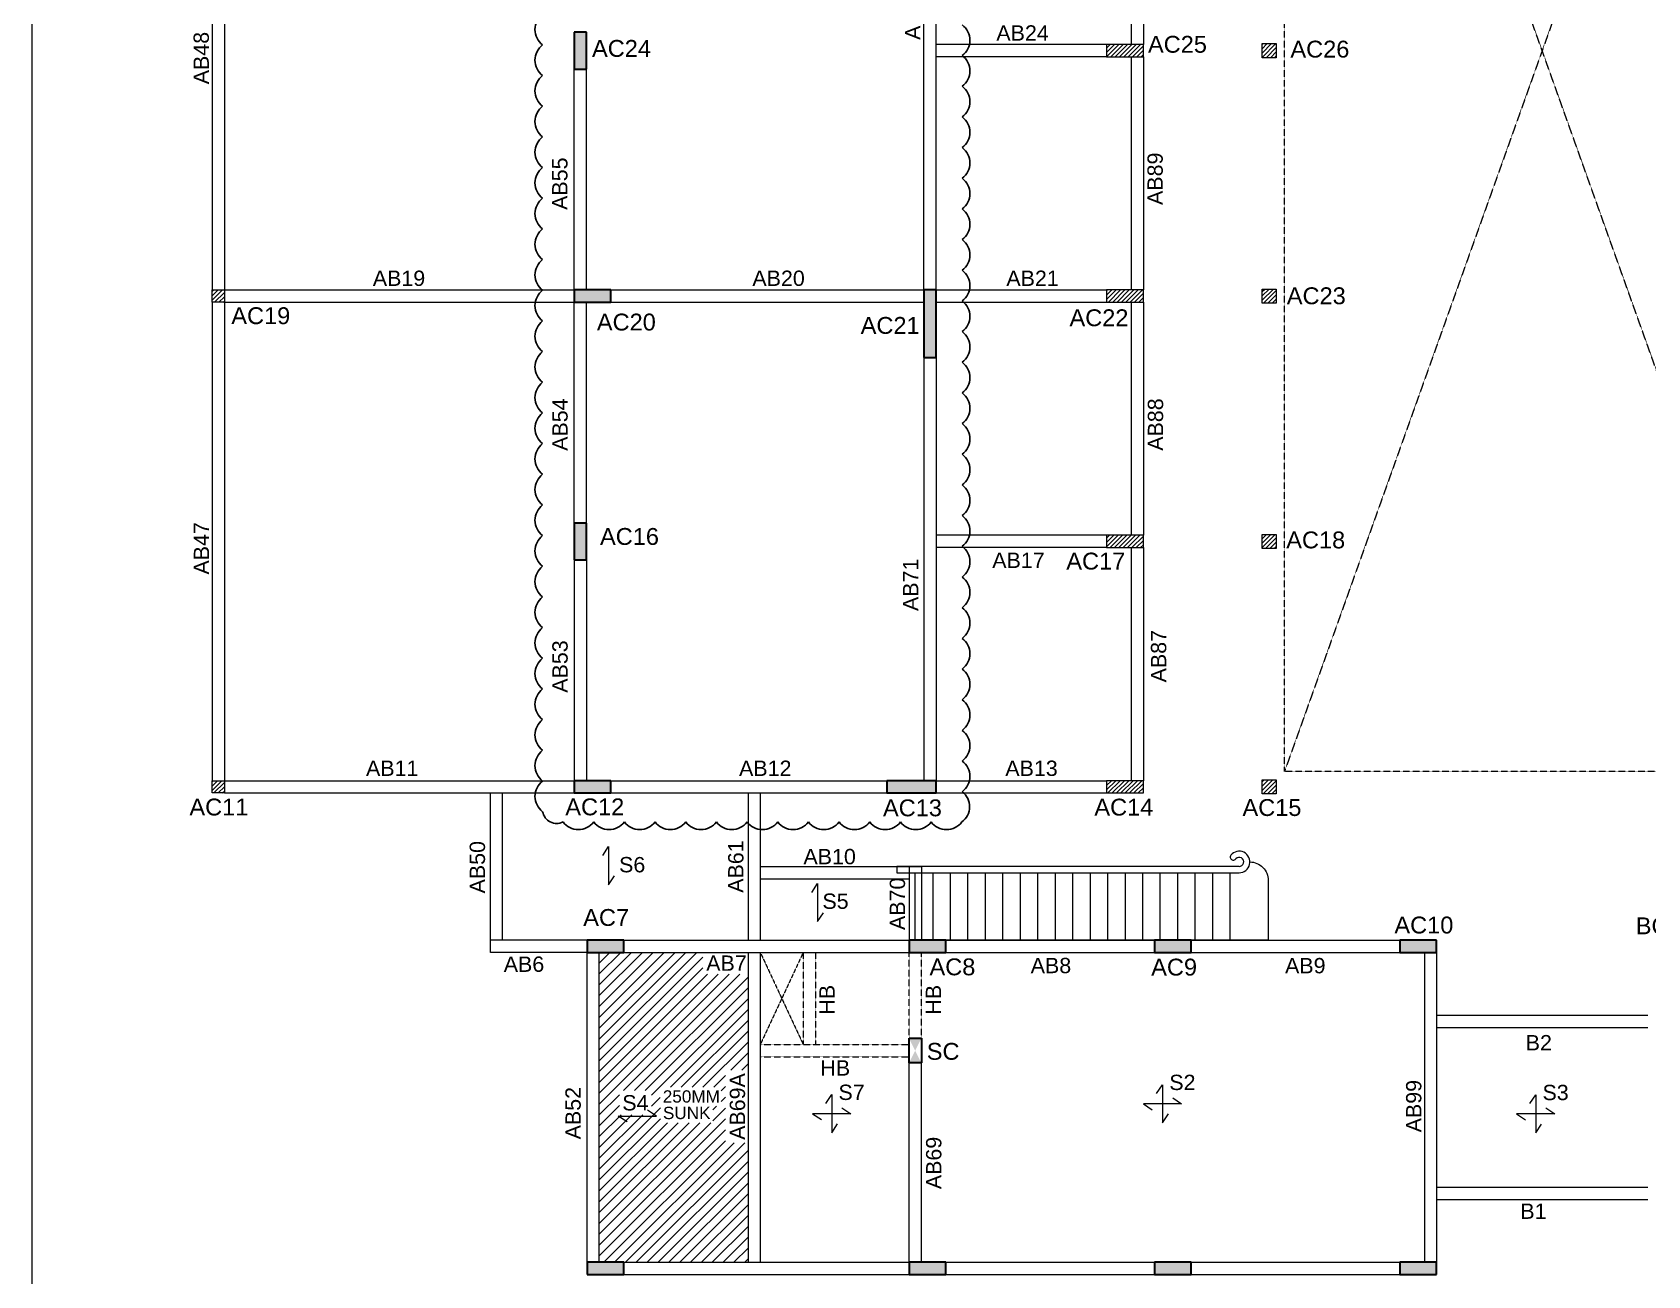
# Model space of a CAD drawing. Header units: metres. Extents: x 212016 to 305808, y -1779784 to -1707414.
# Drawn here: x 212016 to 238348, y -1754179 to -1733909 of the extents above; entities that cross this region are included whole.
import ezdxf
from ezdxf.enums import TextEntityAlignment as Align

# ---------------------------------------------------------------- set-up
doc = ezdxf.new("R2010")
doc.units = ezdxf.units.M
doc.header["$LTSCALE"] = 15
doc.header["$MEASUREMENT"] = 0
doc.linetypes.add('HIDDEN', pattern=[0.375, 0.25, -0.125])
for name, color, linetype, lineweight in [('BEAM HIDDEN_ASC', 32, 'HIDDEN', 18), ('BEAM NO_ASC', 7, 'Continuous', 20), ('BEAM_ASC', 1, 'Continuous', 20), ('COLUMN FLOATING_ASC', 6, 'Continuous', 30), ('COLUMN HATCH_ASC', 155, 'Continuous', 0), ('COLUMN NO._ASC', 7, 'Continuous', 25), ('COLUMN STOP_ASC', 122, 'Continuous', 20), ('COLUMN_ASC', 4, 'Continuous', 30), ('DUCT_ASC', 253, 'HIDDEN', 13), ('HATCH_ASC', 253, 'Continuous', 5), ('NEW COLUMN NO._ ASC', 7, 'Continuous', 25), ('REVISION_ASC', 6, 'Continuous', 20), ('SLAB MARK_ASC', 7, 'Continuous', 20), ('SLAB NO._ASC', 3, 'Continuous', 20), ('STAIR_ASC', 150, 'Continuous', 13), ('TEXT_ASC', 7, 'Continuous', 25), ('VIEWPORT_ASC', 6, 'Continuous', 15)]:
    doc.layers.add(name, color=color, linetype=linetype, lineweight=lineweight)
doc.styles.add('STANDERD ASC', font='swiss.ttf', dxfattribs={"height": 250})

msp = doc.modelspace()

# ---------------------------------------------------------------- hatches: boundary and pattern name
at = {"layer": 'COLUMN HATCH_ASC'}
h = msp.add_hatch(color=256, dxfattribs=at)
h.dxf.hatch_style = 1
h.paths.add_polyline_path([(220847.6, -1734509.4), (220847.6, -1733909.4), (221047.6, -1733909.4), (221047.6, -1734509.4)])
h = msp.add_hatch(color=256, dxfattribs=at)
h.dxf.hatch_style = 1
h.paths.add_polyline_path([(220847.6, -1738309.3), (220847.6, -1738109.3), (221447.6, -1738109.3), (221447.6, -1738309.3)])
h = msp.add_hatch(color=256, dxfattribs=at)
h.dxf.hatch_style = 1
h.paths.add_polyline_path([(226547.6, -1739209.3), (226547.6, -1738109.3), (226747.6, -1738109.3), (226747.6, -1739209.3)])
h = msp.add_hatch(color=256, dxfattribs=at)
h.dxf.hatch_style = 1
h.paths.add_polyline_path([(220847.6, -1742509.3), (220847.6, -1741909.3), (221047.6, -1741909.3), (221047.6, -1742509.3)])
h = msp.add_hatch(color=256, dxfattribs=at)
h.dxf.hatch_style = 1
h.paths.add_polyline_path([(220847.6, -1746309.3), (220847.6, -1746109.3), (221447.6, -1746109.3), (221447.6, -1746309.3)])
h = msp.add_hatch(color=256, dxfattribs=at)
h.dxf.hatch_style = 1
h.paths.add_polyline_path([(225947.6, -1746309.3), (225947.6, -1746109.3), (226747.6, -1746109.3), (226747.6, -1746309.3)])
h = msp.add_hatch(color=256, dxfattribs=at)
h.dxf.hatch_style = 1
h.paths.add_polyline_path([(221057.7, -1748909.3), (221057.7, -1748709.3), (221657.7, -1748709.3), (221657.7, -1748909.3)])
h = msp.add_hatch(color=256, dxfattribs=at)
h.dxf.hatch_style = 1
h.paths.add_polyline_path([(226307.6, -1748909.3), (226307.6, -1748709.3), (226907.6, -1748709.3), (226907.6, -1748909.3)])
h = msp.add_hatch(color=256, dxfattribs=at)
h.dxf.hatch_style = 1
h.paths.add_polyline_path([(230307.6, -1748909.3), (230307.6, -1748709.3), (230907.6, -1748709.3), (230907.6, -1748909.3)])
h = msp.add_hatch(color=256, dxfattribs=at)
h.dxf.hatch_style = 1
h.paths.add_polyline_path([(234307.6, -1748909.3), (234307.6, -1748709.3), (234907.6, -1748709.3), (234907.6, -1748909.3)])
h = msp.add_hatch(color=256, dxfattribs=at)
h.dxf.hatch_style = 1
h.paths.add_polyline_path([(221057.6, -1754159.3), (221057.6, -1753959.3), (221657.6, -1753959.3), (221657.6, -1754159.3)])
h = msp.add_hatch(color=256, dxfattribs=at)
h.dxf.hatch_style = 1
h.paths.add_polyline_path([(226307.6, -1754159.3), (226307.6, -1753959.3), (226907.6, -1753959.3), (226907.6, -1754159.3)])
h = msp.add_hatch(color=256, dxfattribs=at)
h.dxf.hatch_style = 1
h.paths.add_polyline_path([(230307.6, -1754159.3), (230307.6, -1753959.3), (230907.6, -1753959.3), (230907.6, -1754159.3)])
h = msp.add_hatch(color=256, dxfattribs=at)
h.dxf.hatch_style = 1
h.paths.add_polyline_path([(234307.6, -1754159.4), (234307.6, -1753959.4), (234907.6, -1753959.4), (234907.6, -1754159.4)])

# ---------------------------------------------------------------- linework, layer by layer
at = {"layer": 'BEAM HIDDEN_ASC'}
for p, q in [((224582.6, -1748909.3, 0), (224582.6, -1750409.3, 0)), ((224782.6, -1748909.3, 0), (224782.6, -1750409.3, 0)), ((226307.6, -1750309.3, 0), (226307.6, -1748909.3, 0)), ((226507.6, -1750309.3, 0), (226507.6, -1748909.3, 0)), ((223882.6, -1750409.3, 0), (226307.6, -1750409.3, 0)), ((223882.6, -1750609.3, 0), (226307.6, -1750609.3, 0))]:
    msp.add_line(p, q, dxfattribs=at)
at = {"layer": 'BEAM_ASC'}
for p, q in [((214947.6, -1730309.3), (214947.6, -1738109.3, 0)), ((215147.6, -1730309.3), (215147.6, -1738109.3, 0)), ((226547.6, -1738109.4), (226547.6, -1730309.3)), ((226747.6, -1738109.4), (226747.6, -1730309.3)), ((229927.6, -1730309.3), (229927.6, -1734109.3)), ((230127.6, -1730309.3), (230127.6, -1734109.3)), ((229527.6, -1734109.3, 0), (226747.6, -1734109.3, 0)), ((229527.6, -1734309.3, 0), (226747.6, -1734309.3, 0)), ((229927.6, -1734309.3, 0), (229927.6, -1738109.3, 0)), ((230127.6, -1734309.3, 0), (230127.6, -1738109.3, 0)), ((220847.6, -1738109.3, 0), (220847.6, -1734509.3, 0)), ((221047.6, -1738109.3, 0), (221047.6, -1734509.3, 0)), ((215147.6, -1738109.3, 0), (220847.3, -1738109.3, 0)), ((221447.6, -1738109.3), (226547.6, -1738109.3)), ((226747.6, -1738109.3, 0), (229527.6, -1738109.3, 0)), ((214947.3, -1738309.3, 0), (214947.6, -1746109.4, 0)), ((215147.3, -1738309.3, 0), (215147.6, -1746109.4, 0)), ((215147.6, -1738309.3, 0), (220847.3, -1738309.3, 0)), ((220847.6, -1741909.3, 0), (220847.6, -1738309.3, 0)), ((221047.6, -1741909.3, 0), (221047.6, -1738309.3, 0)), ((221447.6, -1738309.3), (226547.6, -1738309.3)), ((226747.6, -1738309.3, 0), (229527.6, -1738309.3, 0)), ((229927.6, -1738309.3), (229927.6, -1742109.3)), ((230127.6, -1738309.3), (230127.6, -1742109.3)), ((226547.6, -1739209.3), (226547.6, -1746109.3)), ((226747.6, -1739209.3), (226747.6, -1746109.3)), ((229527.6, -1742109.3), (226747.6, -1742109.3)), ((229527.6, -1742309.3), (226747.6, -1742309.3)), ((229927.6, -1742309.3), (229927.6, -1746109.3)), ((230127.6, -1742309.3), (230127.6, -1746109.3)), ((220847.6, -1742509.3), (220847.6, -1746109.3)), ((221047.6, -1742509.3), (221047.6, -1746109.3)), ((215147.6, -1746109.3, 0), (220847.6, -1746109.3, 0)), ((215147.6, -1746309.3, 0), (220847.6, -1746309.3, 0)), ((219482.6, -1748709.3, 0), (219482.6, -1746309.3, 0)), ((219682.6, -1748709.3, 0), (219682.6, -1746309.3, 0)), ((221447.6, -1746109.3, 0), (225947.7, -1746109.3, 0)), ((221447.6, -1746309.3, 0), (225947.7, -1746309.3, 0)), ((223682.6, -1746309.3, 0), (223682.6, -1748709.3, 0)), ((223882.6, -1746309.3, 0), (223882.6, -1748709.3, 0)), ((226747.5, -1746109.3), (229527.6, -1746109.3)), ((226747.5, -1746309.3), (229527.6, -1746309.3)), ((223882.6, -1747509.3, 0), (226507.6, -1747509.3, 0)), ((226307.6, -1747509.3, 0), (226307.6, -1748709.3, 0)), ((226507.6, -1747509.3, 0), (226507.6, -1748709.3, 0)), ((223882.6, -1747709.3, 0), (226307.6, -1747709.3, 0)), ((221057.6, -1748709.3, 0), (219482.6, -1748709.3, 0)), ((219482.6, -1748909.3, 0), (219482.6, -1748709.3, 0)), ((221057.6, -1748909.3, 0), (219482.6, -1748909.3, 0)), ((221057.6, -1753959.3, 0), (221057.7, -1748909.3, 0)), ((221257.6, -1753959.4, 0), (221257.7, -1748909.3, 0)), ((221657.7, -1748709.3, 0), (226307.6, -1748709.3, 0)), ((221657.7, -1748909.3, 0), (226307.6, -1748909.3, 0)), ((223682.6, -1748909.3, 0), (223682.6, -1753959.3, 0)), ((223882.6, -1748909.3, 0), (223882.6, -1753959.3, 0)), ((226907.6, -1748709.3, 0), (230307.6, -1748709.3, 0)), ((226907.6, -1748909.3, 0), (230307.6, -1748909.3, 0)), ((230907.6, -1748709.3, 0), (234307.6, -1748709.3, 0)), ((230907.6, -1748909.3, 0), (234307.6, -1748909.3, 0)), ((234707.6, -1748909.3, 0), (234707.6, -1753959.4, 0)), ((234907.6, -1748909.3, 0), (234907.6, -1753959.4, 0)), ((234907.4, -1749934.3, 0), (238347.4, -1749934.3, 0)), ((234907.5, -1749934.3, 0), (238347.5, -1749934.3, 0)), ((234907.4, -1750134.3, 0), (238347.4, -1750134.3, 0)), ((234907.5, -1750134.3, 0), (238347.5, -1750134.3, 0)), ((226307.6, -1753959.3, 0), (226307.6, -1750709.3, 0)), ((226507.6, -1753959.3, 0), (226507.6, -1750709.3, 0)), ((234907.4, -1752734.3, 0), (238347.4, -1752734.3, 0)), ((234907.5, -1752734.3, 0), (238347.5, -1752734.3, 0)), ((234907.4, -1752934.3, 0), (238347.4, -1752934.3, 0)), ((234907.5, -1752934.3, 0), (238347.5, -1752934.3, 0)), ((221657.6, -1753959.3, 0), (226307.6, -1753959.3, 0)), ((226907.6, -1753959.3, 0), (230307.6, -1753959.3, 0)), ((230907.6, -1753959.3, 0), (234307.6, -1753959.3, 0)), ((221657.6, -1754159.3, 0), (226307.6, -1754159.3, 0)), ((226907.6, -1754159.3, 0), (230307.6, -1754159.3, 0)), ((230907.6, -1754159.3, 0), (234307.6, -1754159.3, 0))]:
    msp.add_line(p, q, dxfattribs=at)
at = {"layer": 'COLUMN FLOATING_ASC', "ltscale": 5}
for p, q in [((226307.6, -1750309.3, 0), (226507.6, -1750309.3, 0)), ((226307.6, -1750709.3, 0), (226307.6, -1750309.3, 0)), ((226507.6, -1750309.3, 0), (226507.6, -1750709.3, 0)), ((226507.6, -1750709.3, 0), (226307.6, -1750709.3, 0))]:
    msp.add_line(p, q, dxfattribs=at)
msp.add_solid([(226507.6, -1750309.3, 0), (226307.6, -1750709.3, 0), (226307.6, -1750309.3, 0), (226507.6, -1750709.3, 0)], dxfattribs=at)
at = {"layer": 'COLUMN STOP_ASC', "linetype": 'Continuous'}
for p, q in [((229527.6, -1734166.2, 0), (229584.5, -1734109.3, 0)), ((229527.6, -1734236.9, 0), (229655.2, -1734109.3, 0)), ((229527.6, -1734307.6, 0), (229725.9, -1734109.3, 0)), ((229596.6, -1734309.3, 0), (229796.6, -1734109.3, 0)), ((229667.4, -1734309.3, 0), (229867.4, -1734109.3, 0)), ((229738.1, -1734309.3, 0), (229938.1, -1734109.3, 0)), ((229808.8, -1734309.3, 0), (230008.8, -1734109.3, 0)), ((229879.5, -1734309.3, 0), (230079.5, -1734109.3, 0)), ((229950.2, -1734309.3, 0), (230127.6, -1734131.9, 0)), ((230020.9, -1734309.3, 0), (230127.6, -1734202.6, 0)), ((232062.6, -1734106.1, 0), (232074.4, -1734094.3, 0)), ((232062.6, -1734176.8, 0), (232145.1, -1734094.3, 0)), ((232062.6, -1734247.5, 0), (232215.8, -1734094.3, 0)), ((232062.6, -1734318.2, 0), (232286.5, -1734094.3, 0)), ((232127.2, -1734324.3, 0), (232292.6, -1734158.9, 0)), ((230091.6, -1734309.3, 0), (230127.6, -1734273.3, 0)), ((232197.9, -1734324.3, 0), (232292.6, -1734229.6, 0)), ((232268.6, -1734324.3, 0), (232292.6, -1734300.4, 0)), ((214947.3, -1738136.4, 4047.6), (214974.4, -1738109.3, 4047.6)), ((214947.3, -1738207.1, 4047.6), (215045.1, -1738109.3, 4047.6)), ((214947.3, -1738277.8, 4047.6), (215115.8, -1738109.3, 4047.6)), ((214986.5, -1738309.3, 4047.6), (215147.3, -1738148.5, 4047.6)), ((229527.6, -1738126, 0), (229544.3, -1738109.3, 0)), ((229527.6, -1738196.7, 0), (229615, -1738109.3, 0)), ((229527.6, -1738267.4, 0), (229685.7, -1738109.3, 0)), ((229556.4, -1738309.3, 0), (229756.4, -1738109.3, 0)), ((229627.2, -1738309.3, 0), (229827.2, -1738109.3, 0)), ((229697.9, -1738309.3, 0), (229897.9, -1738109.3, 0)), ((229768.6, -1738309.3, 0), (229968.6, -1738109.3, 0)), ((229839.3, -1738309.3, 0), (230039.3, -1738109.3, 0)), ((229910, -1738309.3, 0), (230110, -1738109.3, 0)), ((229980.7, -1738309.3, 0), (230127.6, -1738162.4, 0)), ((232062.6, -1738136.6, 0), (232104.9, -1738094.3, 0)), ((232062.6, -1738207.3, 0), (232175.6, -1738094.3, 0)), ((232062.6, -1738278, 0), (232246.3, -1738094.3, 0)), ((232087, -1738324.3, 0), (232292.6, -1738118.7, 0)), ((215057.2, -1738309.3, 4047.6), (215147.3, -1738219.2, 4047.6)), ((215127.9, -1738309.3, 4047.6), (215147.3, -1738289.9, 4047.6)), ((230051.4, -1738309.3, 0), (230127.6, -1738233.1, 0)), ((230122.1, -1738309.3, 0), (230127.6, -1738303.8, 0)), ((232157.7, -1738324.3, 0), (232292.6, -1738189.4, 0)), ((232228.4, -1738324.3, 0), (232292.6, -1738260.2, 0)), ((229527.6, -1742156.5), (229574.8, -1742109.3)), ((229527.6, -1742227.2), (229645.5, -1742109.3)), ((229527.6, -1742297.9), (229716.2, -1742109.3)), ((229586.9, -1742309.3), (229786.9, -1742109.3)), ((229657.7, -1742309.3), (229857.7, -1742109.3)), ((229728.4, -1742309.3), (229928.4, -1742109.3)), ((229799.1, -1742309.3), (229999.1, -1742109.3)), ((229869.8, -1742309.3), (230069.8, -1742109.3)), ((232062.6, -1742096.4, 0), (232064.7, -1742094.3, 0)), ((232062.6, -1742167.1, 0), (232135.4, -1742094.3, 0)), ((232062.6, -1742237.8, 0), (232206.1, -1742094.3, 0)), ((232062.6, -1742308.5, 0), (232276.8, -1742094.3, 0)), ((229940.5, -1742309.3), (230127.6, -1742122.2)), ((230011.2, -1742309.3), (230127.6, -1742192.9)), ((230081.9, -1742309.3), (230127.6, -1742263.6)), ((232117.5, -1742324.3, 0), (232292.6, -1742149.2, 0)), ((232188.2, -1742324.3, 0), (232292.6, -1742220, 0)), ((232258.9, -1742324.3, 0), (232292.6, -1742290.7, 0)), ((214947.6, -1746126.4, 4047.6), (214964.7, -1746109.4, 4047.6)), ((214947.6, -1746197.1, 4047.6), (215035.4, -1746109.4, 4047.6)), ((214947.6, -1746267.8, 4047.6), (215106.1, -1746109.4, 4047.6)), ((214976.8, -1746309.4, 4047.6), (215147.6, -1746138.5, 4047.6)), ((215047.5, -1746309.4, 4047.6), (215147.6, -1746209.2, 4047.6)), ((215118.2, -1746309.4, 4047.6), (215147.6, -1746279.9, 4047.6)), ((229527.6, -1746116.3), (229534.6, -1746109.3)), ((229527.6, -1746187), (229605.3, -1746109.3)), ((229527.6, -1746257.7), (229676, -1746109.3)), ((229546.7, -1746309.3), (229746.7, -1746109.3)), ((229617.4, -1746309.3), (229817.4, -1746109.3)), ((229688.1, -1746309.3), (229888.1, -1746109.3)), ((229758.9, -1746309.3), (229958.9, -1746109.3)), ((229829.6, -1746309.3), (230029.6, -1746109.3)), ((229900.3, -1746309.3), (230100.3, -1746109.3)), ((229971, -1746309.3), (230127.6, -1746152.7)), ((230041.7, -1746309.3), (230127.6, -1746223.4)), ((230112.4, -1746309.3), (230127.6, -1746294.1)), ((232062.6, -1746126.9, 0), (232095.2, -1746094.3, 0)), ((232062.6, -1746197.6, 0), (232165.9, -1746094.3, 0)), ((232062.6, -1746268.3, 0), (232236.6, -1746094.3, 0)), ((232077.3, -1746324.3, 0), (232292.6, -1746109, 0)), ((232148, -1746324.3, 0), (232292.6, -1746179.8, 0)), ((232218.7, -1746324.3, 0), (232292.6, -1746250.5, 0)), ((232289.4, -1746324.3, 0), (232292.6, -1746321.2, 0))]:
    msp.add_line(p, q, dxfattribs=at)
at = {"layer": 'COLUMN STOP_ASC'}
for p, q in [((230127.6, -1734109.3, 0), (229527.6, -1734109.3, 0)), ((229527.6, -1734109.3, 0), (229527.6, -1734309.3, 0)), ((230127.6, -1734309.3, 0), (230127.6, -1734109.3, 0)), ((232062.6, -1734094.3, 0), (232292.6, -1734094.3, 0)), ((232062.6, -1734324.3, 0), (232062.6, -1734094.3, 0)), ((232292.6, -1734094.3, 0), (232292.6, -1734324.3, 0)), ((229527.6, -1734309.3, 0), (230127.6, -1734309.3, 0)), ((232292.6, -1734324.3, 0), (232062.6, -1734324.3, 0)), ((214947.3, -1738309.3, 0), (214947.3, -1738109.3, 0)), ((214947.3, -1738109.3, 0), (215147.3, -1738109.3, 0)), ((215147.3, -1738109.3, 0), (215147.3, -1738309.3, 0)), ((230127.6, -1738109.3, 0), (229527.6, -1738109.3, 0)), ((229527.6, -1738109.3, 0), (229527.6, -1738309.3, 0)), ((230127.6, -1738309.3, 0), (230127.6, -1738109.3, 0)), ((232062.6, -1738094.3, 0), (232292.6, -1738094.3, 0)), ((232062.6, -1738324.3, 0), (232062.6, -1738094.3, 0)), ((232292.6, -1738094.3, 0), (232292.6, -1738324.3, 0)), ((215147.3, -1738309.3, 0), (214947.3, -1738309.3, 0)), ((229527.6, -1738309.3, 0), (230127.6, -1738309.3, 0)), ((232292.6, -1738324.3, 0), (232062.6, -1738324.3, 0)), ((230127.6, -1742109.3), (229527.6, -1742109.3)), ((229527.6, -1742109.3), (229527.6, -1742309.3)), ((230127.6, -1742309.3), (230127.6, -1742109.3)), ((232062.6, -1742094.3, 0), (232292.6, -1742094.3, 0)), ((232062.6, -1742324.3, 0), (232062.6, -1742094.3, 0)), ((232292.6, -1742094.3, 0), (232292.6, -1742324.3, 0)), ((229527.6, -1742309.3), (230127.6, -1742309.3)), ((232292.6, -1742324.3, 0), (232062.6, -1742324.3, 0)), ((214947.6, -1746309.4, 0), (214947.6, -1746109.4, 0)), ((214947.6, -1746109.4, 0), (215147.6, -1746109.4, 0)), ((215147.6, -1746309.4, 0), (214947.6, -1746309.4, 0)), ((215147.6, -1746109.4, 0), (215147.6, -1746309.4, 0)), ((230127.6, -1746109.3), (229527.6, -1746109.3)), ((229527.6, -1746109.3), (229527.6, -1746309.3)), ((229527.6, -1746309.3), (230127.6, -1746309.3)), ((230127.6, -1746309.3), (230127.6, -1746109.3)), ((232062.6, -1746094.3, 0), (232292.6, -1746094.3, 0)), ((232062.6, -1746324.3, 0), (232062.6, -1746094.3, 0)), ((232292.6, -1746324.3, 0), (232062.6, -1746324.3, 0)), ((232292.6, -1746094.3, 0), (232292.6, -1746324.3, 0))]:
    msp.add_line(p, q, dxfattribs=at)
at = {"layer": 'COLUMN_ASC'}
for p, q in [((221047.6, -1733909.4, 0), (220847.6, -1733909.4, 0)), ((220847.6, -1733909.4, 0), (220847.6, -1734509.4, 0)), ((221047.6, -1734509.4, 0), (221047.6, -1733909.4, 0)), ((220847.6, -1734509.4, 0), (221047.6, -1734509.4, 0)), ((221447.6, -1738109.3), (220847.6, -1738109.3)), ((220847.6, -1738109.3), (220847.6, -1738309.3)), ((221447.6, -1738309.3), (221447.6, -1738109.3)), ((226747.6, -1738109.3, 0), (226547.6, -1738109.3, 0)), ((226547.6, -1738109.3, 0), (226547.6, -1739209.3, 0)), ((226747.6, -1739209.3, 0), (226747.6, -1738109.3, 0)), ((220847.6, -1738309.3), (221447.6, -1738309.3)), ((226547.6, -1739209.3, 0), (226747.6, -1739209.3, 0)), ((221047.6, -1741909.3, 0), (220847.6, -1741909.3, 0)), ((220847.6, -1741909.3, 0), (220847.6, -1742509.3, 0)), ((221047.6, -1742509.3, 0), (221047.6, -1741909.3, 0)), ((220847.6, -1742509.3, 0), (221047.6, -1742509.3, 0)), ((221447.6, -1746109.3, 0), (220847.6, -1746109.3, 0)), ((220847.6, -1746109.3, 0), (220847.6, -1746309.3, 0)), ((220847.6, -1746309.3, 0), (221447.6, -1746309.3, 0)), ((221447.6, -1746309.3, 0), (221447.6, -1746109.3, 0)), ((226747.6, -1746109.3), (225947.6, -1746109.3)), ((225947.6, -1746109.3), (225947.6, -1746309.3)), ((225947.6, -1746309.3), (226747.6, -1746309.3)), ((226747.6, -1746309.3), (226747.6, -1746109.3)), ((221657.7, -1748709.3, 0), (221057.7, -1748709.3, 0)), ((221057.7, -1748709.3, 0), (221057.7, -1748909.3, 0)), ((221057.7, -1748909.3, 0), (221657.7, -1748909.3, 0)), ((221657.7, -1748909.3, 0), (221657.7, -1748709.3, 0)), ((226907.6, -1748709.3, 0), (226307.6, -1748709.3, 0)), ((226307.6, -1748709.3, 0), (226307.6, -1748909.3, 0)), ((226307.6, -1748909.3, 0), (226907.6, -1748909.3, 0)), ((226907.6, -1748909.3, 0), (226907.6, -1748709.3, 0)), ((230907.6, -1748709.3, 0), (230307.6, -1748709.3, 0)), ((230307.6, -1748709.3, 0), (230307.6, -1748909.3, 0)), ((230307.6, -1748909.3, 0), (230907.6, -1748909.3, 0)), ((230907.6, -1748909.3, 0), (230907.6, -1748709.3, 0)), ((234907.6, -1748709.3, 0), (234307.6, -1748709.3, 0)), ((234307.6, -1748709.3, 0), (234307.6, -1748909.3, 0)), ((234307.6, -1748909.3, 0), (234907.6, -1748909.3, 0)), ((234907.6, -1748909.3, 0), (234907.6, -1748709.3, 0)), ((221657.6, -1753959.3, 0), (221057.6, -1753959.3, 0)), ((221057.6, -1753959.3, 0), (221057.6, -1754159.3, 0)), ((221657.6, -1754159.3, 0), (221657.6, -1753959.3, 0)), ((226907.6, -1753959.3, 0), (226307.6, -1753959.3, 0)), ((226307.6, -1753959.3, 0), (226307.6, -1754159.3, 0)), ((226907.6, -1754159.3, 0), (226907.6, -1753959.3, 0)), ((230907.6, -1753959.3, 0), (230307.6, -1753959.3, 0)), ((230307.6, -1753959.3, 0), (230307.6, -1754159.3, 0)), ((230907.6, -1754159.3, 0), (230907.6, -1753959.3, 0)), ((234907.6, -1753959.4, 0), (234307.6, -1753959.4, 0)), ((234307.6, -1753959.4, 0), (234307.6, -1754159.4, 0)), ((234907.6, -1754159.4, 0), (234907.6, -1753959.4, 0)), ((221057.6, -1754159.3, 0), (221657.6, -1754159.3, 0)), ((226307.6, -1754159.3, 0), (226907.6, -1754159.3, 0)), ((230307.6, -1754159.3, 0), (230907.6, -1754159.3, 0)), ((234307.6, -1754159.4, 0), (234907.6, -1754159.4, 0))]:
    msp.add_line(p, q, dxfattribs=at)
at = {"layer": 'DUCT_ASC'}
for p, q in [((240827.6, -1745959.3), (232427.6, -1722459.3)), ((240827.6, -1722459.3), (232427.6, -1745959.3)), ((232427.6, -1745959.3), (232427.6, -1722459.3)), ((240827.6, -1745959.3), (232427.6, -1745959.3)), ((223882.6, -1748909.3, 0), (224582.6, -1750409.3, 0)), ((224582.6, -1748909.3, 0), (223882.6, -1750409.3, 0))]:
    msp.add_line(p, q, dxfattribs=at)
at = {"layer": 'HATCH_ASC', "linetype": 'Continuous'}
for p, q in [((222845.8, -1748909.3), (221257.6, -1750497.4)), ((222669, -1748909.3), (221257.7, -1750320.7)), ((222492.2, -1748909.3), (221257.7, -1750143.9)), ((222315.4, -1748909.3), (221257.7, -1749967.1)), ((222138.7, -1748909.3), (221257.7, -1749790.3)), ((221961.9, -1748909.3), (221257.7, -1749613.5)), ((221785.1, -1748909.3), (221257.7, -1749436.8)), ((221608.3, -1748909.3), (221257.7, -1749260)), ((221431.5, -1748909.3), (221257.7, -1749083.2)), ((222946.8, -1748985.1), (221257.6, -1750674.2)), ((222946.8, -1749161.8), (221257.6, -1750851)), ((223374.4, -1749264.5), (221257.6, -1751381.3)), ((223197.6, -1749264.5), (221257.6, -1751204.6)), ((223020.9, -1749264.5), (221257.6, -1751027.8)), ((223551.2, -1749264.5), (221653.2, -1751162.5)), ((223682.6, -1749309.9), (221830, -1751162.5)), ((223682.6, -1749486.7), (222006.8, -1751162.5)), ((223682.6, -1749663.5), (222108.8, -1751237.3)), ((223682.6, -1749840.3), (222417.5, -1751105.3)), ((223682.6, -1750017), (222594.3, -1751105.3)), ((223682.6, -1750193.8), (222771.1, -1751105.3)), ((223682.6, -1750370.6), (222947.8, -1751105.3)), ((223682.6, -1750547.4), (223402.3, -1750827.6)), ((223682.6, -1750724.1), (223579.1, -1750827.6)), ((223313, -1750917), (223124.6, -1751105.3)), ((221587.9, -1751227.9), (221257.6, -1751558.1)), ((222250.1, -1751272.8), (222108.8, -1751414.1)), ((223313, -1751093.8), (223242.3, -1751164.4)), ((223313, -1751270.5), (223242.3, -1751341.2)), ((221587.9, -1751404.6), (221257.6, -1751734.9)), ((222254.8, -1751444.8), (221257.6, -1752442)), ((221965.7, -1751557.1), (221257.6, -1752265.2)), ((221788.9, -1751557.1), (221257.6, -1752088.4)), ((221612.2, -1751557.1), (221257.6, -1751911.7)), ((223169.8, -1751413.7), (223108.3, -1751475.2)), ((223313, -1751447.3), (223108.3, -1751652)), ((222254.8, -1751621.6), (221257.6, -1752618.8)), ((223313, -1751624.1), (221257.6, -1753679.5)), ((223076, -1751684.3), (221257.6, -1753502.7)), ((222899.2, -1751684.3), (221257.6, -1753325.9)), ((222722.5, -1751684.3), (221257.6, -1753149.1)), ((222545.7, -1751684.3), (221257.6, -1752972.3)), ((222368.9, -1751684.3), (221257.6, -1752795.6)), ((223313, -1751800.9), (221257.6, -1753856.2)), ((223313, -1751977.7), (221331.3, -1753959.3)), ((223454.6, -1752012.8), (221508, -1753959.3)), ((223631.4, -1752012.8), (221684.8, -1753959.3)), ((223682.6, -1752138.3), (221861.6, -1753959.3)), ((223682.6, -1752315.1), (222038.4, -1753959.3)), ((223682.6, -1752491.9), (222215.2, -1753959.3)), ((223682.6, -1752668.7), (222391.9, -1753959.3)), ((223682.6, -1752845.5), (222568.7, -1753959.3)), ((223682.6, -1753022.2), (222745.5, -1753959.3)), ((223682.6, -1753199), (222922.3, -1753959.3)), ((223682.6, -1753375.8), (223099.1, -1753959.3)), ((223682.6, -1753552.6), (223275.8, -1753959.3)), ((223682.6, -1753729.3), (223452.6, -1753959.3)), ((223682.6, -1753906.1), (223629.4, -1753959.3))]:
    msp.add_line(p, q, dxfattribs=at)
at = {"layer": 'REVISION_ASC', "lineweight": -3}
for centre, radius, start, end in [((220522.3, -1733864.4), 312.5, 126.8699, 233.1301), ((226986.4, -1734038.9), 312.5, 306.8699, 53.1301), ((220522.3, -1734364.4), 312.5, 126.8699, 233.1301), ((226986.4, -1734538.9), 312.5, 306.8699, 53.1301), ((220522.3, -1734864.4), 312.5, 126.8699, 233.1301), ((226986.4, -1735038.9), 312.5, 306.8699, 53.1301), ((220522.3, -1735364.4), 312.5, 126.8699, 233.1301), ((226986.4, -1735538.9), 312.5, 306.8699, 53.1301), ((220522.3, -1735864.4), 312.5, 126.8699, 233.1301), ((226986.4, -1736038.9), 312.5, 306.8699, 53.1301), ((220522.3, -1736364.4), 312.5, 126.8699, 233.1301), ((226986.4, -1736538.9), 312.5, 306.8699, 53.1301), ((220522.3, -1736864.4), 312.5, 126.8699, 233.1301), ((226986.4, -1737038.9), 312.5, 306.8699, 53.1301), ((220522.3, -1737364.4), 312.5, 126.8699, 233.1301), ((226986.4, -1737538.9), 312.5, 306.8699, 53.1301), ((220522.3, -1737864.4), 312.5, 126.8699, 233.1301), ((226986.4, -1738038.9), 312.5, 306.8699, 53.1301), ((220522.3, -1738364.4), 312.5, 126.8699, 233.1301), ((226986.4, -1738538.9), 312.5, 306.8699, 53.1301), ((220522.3, -1738864.4), 312.5, 126.8699, 233.1301), ((226986.4, -1739038.9), 312.5, 306.8699, 53.1301), ((220522.3, -1739364.4), 312.5, 126.8699, 233.1301), ((226986.4, -1739538.9), 312.5, 306.8699, 53.1301), ((220522.3, -1739864.4), 312.5, 126.8699, 233.1301), ((226986.4, -1740038.9), 312.5, 306.8699, 53.1301), ((220522.3, -1740364.4), 312.5, 126.8699, 233.1301), ((226986.4, -1740538.9), 312.5, 306.8699, 53.1301), ((220522.3, -1740864.4), 312.5, 126.8699, 233.1301), ((226986.4, -1741038.9), 312.5, 306.8699, 53.1301), ((220522.3, -1741364.4), 312.5, 126.8699, 233.1301), ((226986.4, -1741538.9), 312.5, 306.8699, 53.1301), ((220522.3, -1741864.4), 312.5, 126.8699, 233.1301), ((226986.4, -1742038.9), 312.5, 306.8699, 53.1301), ((220522.3, -1742364.4), 312.5, 126.8699, 233.1301), ((226986.4, -1742538.9), 312.5, 306.8699, 53.1301), ((220522.3, -1742864.4), 312.5, 126.8699, 233.1301), ((226986.4, -1743038.9), 312.5, 306.8699, 53.1301), ((220522.3, -1743364.4), 312.5, 126.8699, 233.1301), ((226986.4, -1743538.9), 312.5, 306.8699, 53.1301), ((220522.3, -1743864.4), 312.5, 126.8699, 233.1301), ((226986.4, -1744038.9), 312.5, 306.8699, 53.1301), ((220522.3, -1744364.4), 312.5, 126.8699, 233.1301), ((226986.4, -1744538.9), 312.5, 306.8699, 53.1301), ((220522.3, -1744864.4), 312.5, 126.8699, 233.1301), ((226986.4, -1745038.9), 312.5, 306.8699, 53.1301), ((220522.3, -1745364.4), 312.5, 126.8699, 233.1301), ((226986.4, -1745538.9), 312.5, 306.8699, 53.1301), ((220522.3, -1745864.4), 312.5, 126.8699, 233.1301), ((226986.4, -1746038.9), 312.5, 306.8699, 53.1301), ((220522.3, -1746364.4), 312.5, 126.8699, 233.1301), ((226985.6, -1746532.9), 308.3, 306.08477, 52.34498), ((220563.8, -1746573.6), 232.6, 190.10048, 296.36068), ((220917.1, -1746594.6), 312.5, 216.8699, 323.1301), ((221417.1, -1746594.6), 312.5, 216.8699, 323.1301), ((221917.1, -1746594.6), 312.5, 216.8699, 323.1301), ((222417.1, -1746594.6), 312.5, 216.8699, 323.1301), ((222917.1, -1746594.6), 312.5, 216.8699, 323.1301), ((223417.1, -1746594.6), 312.5, 216.8699, 323.1301), ((223917.1, -1746594.6), 312.5, 216.8699, 323.1301), ((224417.1, -1746594.6), 312.5, 216.8699, 323.1301), ((224917.1, -1746594.6), 312.5, 216.8699, 323.1301), ((225417.1, -1746594.6), 312.5, 216.8699, 323.1301), ((225917.1, -1746594.6), 312.5, 216.8699, 323.1301), ((226417.1, -1746594.6), 312.5, 216.8699, 323.1301), ((226917.1, -1746594.6), 312.5, 216.8699, 323.1301)]:
    msp.add_arc(centre, radius, start, end, dxfattribs=at)
at = {"layer": 'SLAB MARK_ASC'}
for p, q in [((221313.6, -1747327.8), (221410, -1747183.7)), ((221410, -1747183.7), (221410, -1747805.3)), ((221410, -1747805.3), (221506.3, -1747661.1)), ((224720, -1747929.4, 0), (224816.4, -1747785.3, 0)), ((224816.4, -1747785.3, 0), (224816.4, -1748406.9, 0)), ((224816.4, -1748406.9, 0), (224912.7, -1748262.8, 0)), ((230342.6, -1751209.4, 0), (230439, -1751065.3, 0)), ((230439, -1751065.3, 0), (230439, -1751686.9, 0)), ((224949.4, -1751371.3), (225045.8, -1751227.2)), ((225045.8, -1751227.2), (225045.8, -1751848.8)), ((230605.7, -1751279.7, 0), (230749.8, -1751376.1, 0)), ((236425.8, -1751373.9), (236522.2, -1751229.8)), ((236522.2, -1751229.8), (236522.2, -1751851.4)), ((221712.3, -1751671.9), (221568.2, -1751575.5)), ((221568.2, -1751575.5), (222189.8, -1751575.5)), ((222189.8, -1751575.5), (222045.7, -1751479.2)), ((225356.6, -1751538), (224735, -1751538)), ((224735, -1751538), (224879.2, -1751634.3)), ((225212.5, -1751441.6), (225356.6, -1751538)), ((230749.8, -1751376.1, 0), (230128.2, -1751376.1, 0)), ((230128.2, -1751376.1, 0), (230272.4, -1751472.4, 0)), ((230439, -1751686.9, 0), (230535.3, -1751542.8, 0)), ((236833, -1751540.6), (236211.4, -1751540.6)), ((236211.4, -1751540.6), (236355.5, -1751636.9)), ((236688.9, -1751444.2), (236833, -1751540.6)), ((225045.8, -1751848.8), (225142.1, -1751704.6)), ((236522.2, -1751851.4), (236618.5, -1751707.3))]:
    msp.add_line(p, q, dxfattribs=at)
at = {"layer": 'STAIR_ASC'}
for p, q in [((226107.6, -1747509.3, 0), (226107.6, -1747609.3, 0)), ((231687.6, -1747509.3, 0), (226107.6, -1747509.3, 0)), ((226107.6, -1747609.3, 0), (231687.6, -1747609.3, 0)), ((226307.6, -1747609.3, 0), (226307.6, -1748709.3, 0)), ((226407.6, -1748709.3, 0), (226407.6, -1747609.3, 0)), ((226692.6, -1747609.3, 0), (226692.6, -1748709.3, 0)), ((226977.6, -1747609.3, 0), (226977.6, -1748709.3, 0)), ((227262.6, -1747609.3, 0), (227262.6, -1748709.3, 0)), ((227547.6, -1747609.3, 0), (227547.6, -1748709.3, 0)), ((227832.6, -1747609.3, 0), (227832.6, -1748709.3, 0)), ((228117.6, -1747609.3, 0), (228117.6, -1748709.3, 0)), ((228402.6, -1747609.3, 0), (228402.6, -1748709.3, 0)), ((228687.6, -1747609.3, 0), (228687.6, -1748709.3, 0)), ((228972.6, -1747609.3, 0), (228972.6, -1748709.3, 0)), ((229257.6, -1747609.3, 0), (229257.6, -1748709.3, 0)), ((229542.6, -1747609.3, 0), (229542.6, -1748709.3, 0)), ((229827.6, -1747609.3, 0), (229827.6, -1748709.3, 0)), ((230112.6, -1747609.3, 0), (230112.6, -1748709.3, 0)), ((230397.6, -1747609.3, 0), (230397.6, -1748709.3, 0)), ((230682.6, -1747609.3, 0), (230682.6, -1748709.3, 0)), ((230967.6, -1747609.3, 0), (230967.6, -1748709.3, 0)), ((231252.6, -1747609.3, 0), (231252.6, -1748709.3, 0)), ((231537.6, -1747609.3, 0), (231537.6, -1748709.3, 0)), ((232162.6, -1748709.3, 0), (226307.6, -1748709.3, 0))]:
    msp.add_line(p, q, dxfattribs=at)
at = {"layer": 'STAIR_ASC', "elevation": 0}
msp.add_lwpolyline([(231862.6, -1747434.3), (231862.6, -1747434.3, -0.4142136), (232162.6, -1747734.3), (232162.6, -1748709.3)], format="xyb", dxfattribs=at)
at = {"layer": 'STAIR_ASC'}
for centre, radius, start, end in [((231592.4, -1747353.2, 0), 50, 144.50976, 324.50976), ((231687.6, -1747434.3, 0), 175, 270, 140.98467), ((231687.3, -1747434.2, 0), 75.1, 270.23557, 136.21758)]:
    msp.add_arc(centre, radius, start, end, dxfattribs=at)
at = {"layer": 'VIEWPORT_ASC'}
msp.add_line((212015.7, -1779783.6, 4047.6), (212015.7, -1713538, 4047.6), dxfattribs=at)

# ---------------------------------------------------------------- texts
at = {"layer": 'BEAM NO_ASC', "style": 'STANDERD ASC'}
for s, rotation, p in [('AB72', 90, (226566.9, -1733605.8, 0)), ('AB48', 90, (214968.6, -1734329.3)), ('AB24', 0, (228157.4, -1734120.3, 0)), ('AB55', 90, (220814.2, -1736377.1)), ('AB89', 90, (230517.7, -1736297.1, 0)), ('AB19', 0, (217993.2, -1738118.7, 0)), ('AB20', 0, (224180.3, -1738118.7)), ('AB21', 0, (228320.3, -1738118.7, 0)), ('AB54', 90, (220817.1, -1740304.8, 0)), ('AB88', 90, (230523.9, -1740303.6, 0)), ('AB47', 90, (214972.6, -1742321.8, 0)), ('AB71', 90, (226533, -1742916.2, 0)), ('AB17', 0, (228090.8, -1742716.7, 0)), ('AB87', 90, (230574.7, -1744079.7, 0)), ('AB53', 90, (220817.3, -1744248.3, 0)), ('AB11', 0, (217882.5, -1746106.2)), ('AB12', 0, (223963.5, -1746107, 0)), ('AB13', 0, (228303.5, -1746107, 0)), ('AB50', 90, (219470.1, -1747520, 0)), ('AB61', 90, (223682.6, -1747509.3, 0)), ('AB10', 0, (225012.8, -1747546.6, 0)), ('AB70', 90, (226316.8, -1748116.8, 0)), ('AB7', 0, (223331, -1749284, 0)), ('AB6', 0, (220030.4, -1749300.7, 0)), ('AB8', 0, (228620.1, -1749322.4, 0)), ('AB9', 0, (232766.5, -1749324.6, 0)), ('HB', 90, (225170, -1749679.8, 0)), ('HB', 90, (226904.1, -1749679.8, 0)), ('B2', 0, (236572.8, -1750580.6, 0)), ('HB', 0, (225104.6, -1750991.7, 0)), ('AB69A', 90, (223709.2, -1751420.7, 0)), ('AB99', 90, (234733.6, -1751414.8, 0)), ('AB52', 90, (221030.3, -1751529.3, 0)), ('AB69', 90, (226909.2, -1752341.3)), ('B1', 0, (236485.4, -1753327.2))]:
    msp.add_text(s, height=250, rotation=rotation, dxfattribs=at).set_placement(p, align=Align.BOTTOM_CENTER)
at = {"layer": 'COLUMN NO._ASC', "style": 'STANDERD ASC'}
msp.add_text('SC', height=275, dxfattribs=at).set_placement((226862.8, -1750741.6), align=Align.BOTTOM_CENTER)
at = {"layer": 'NEW COLUMN NO._ ASC', "color": 3, "style": 'STANDERD ASC'}
for s, p in [('AC24', (221619.8, -1734391.8, 0)), ('AC25', (230682.5, -1734325, -4047.6)), ('AC26', (233004.2, -1734403.5, 0)), ('AC23', (232945.6, -1738424.5, 0)), ('AC19', (215740.1, -1738749.3)), ('AC22', (229403, -1738782.8, 0)), ('AC20', (221698.8, -1738852.9, -4047.6)), ('AC21', (225999.4, -1738907.6, 0)), ('AC16', (221750.2, -1742347.8, 0)), ('AC18', (232936, -1742404.6, 0)), ('AC17', (229351, -1742749.5, 0)), ('AC11', (215057.1, -1746758.6, 0)), ('AC12', (221184.6, -1746756.2, 0)), ('AC13', (226362.6, -1746772.2, 0)), ('AC14', (229808.5, -1746760.3, 0)), ('AC15', (232222.8, -1746766.9, 0)), ('AC7', (221369.7, -1748559.2, 4047.6)), ('AC10', (234699.3, -1748682.4, 0)), ('BC10', (238633.4, -1748695.5, 0)), ('AC8', (227014.4, -1749364.2, 0)), ('AC9', (230628.1, -1749368.2, 0))]:
    msp.add_text(s, height=275, dxfattribs=at).set_placement(p, align=Align.BOTTOM_CENTER)
at = {"layer": 'SLAB NO._ASC', "style": 'STANDERD ASC'}
for s, p in [('S6', (221793.9, -1747603.4)), ('S5', (225108.6, -1748198.6, 0)), ('S7', (225370, -1751314.4)), ('S2', (230763.2, -1751152.5, 0)), ('S3', (236846.4, -1751317)), ('S4', (221846, -1751484.7))]:
    msp.add_text(s, height=250, rotation=0, dxfattribs=at).set_placement(p, align=Align.CENTER)
at = {"layer": 'TEXT_ASC', "color": 3, "style": 'STANDERD ASC'}
for s, p in [('250MM', (222292.9, -1751356.7, 0)), ('SUNK', (222295.3, -1751626, 0))]:
    msp.add_text(s, height=200, dxfattribs=at).set_placement(p)

doc.saveas('drawing.dxf')
